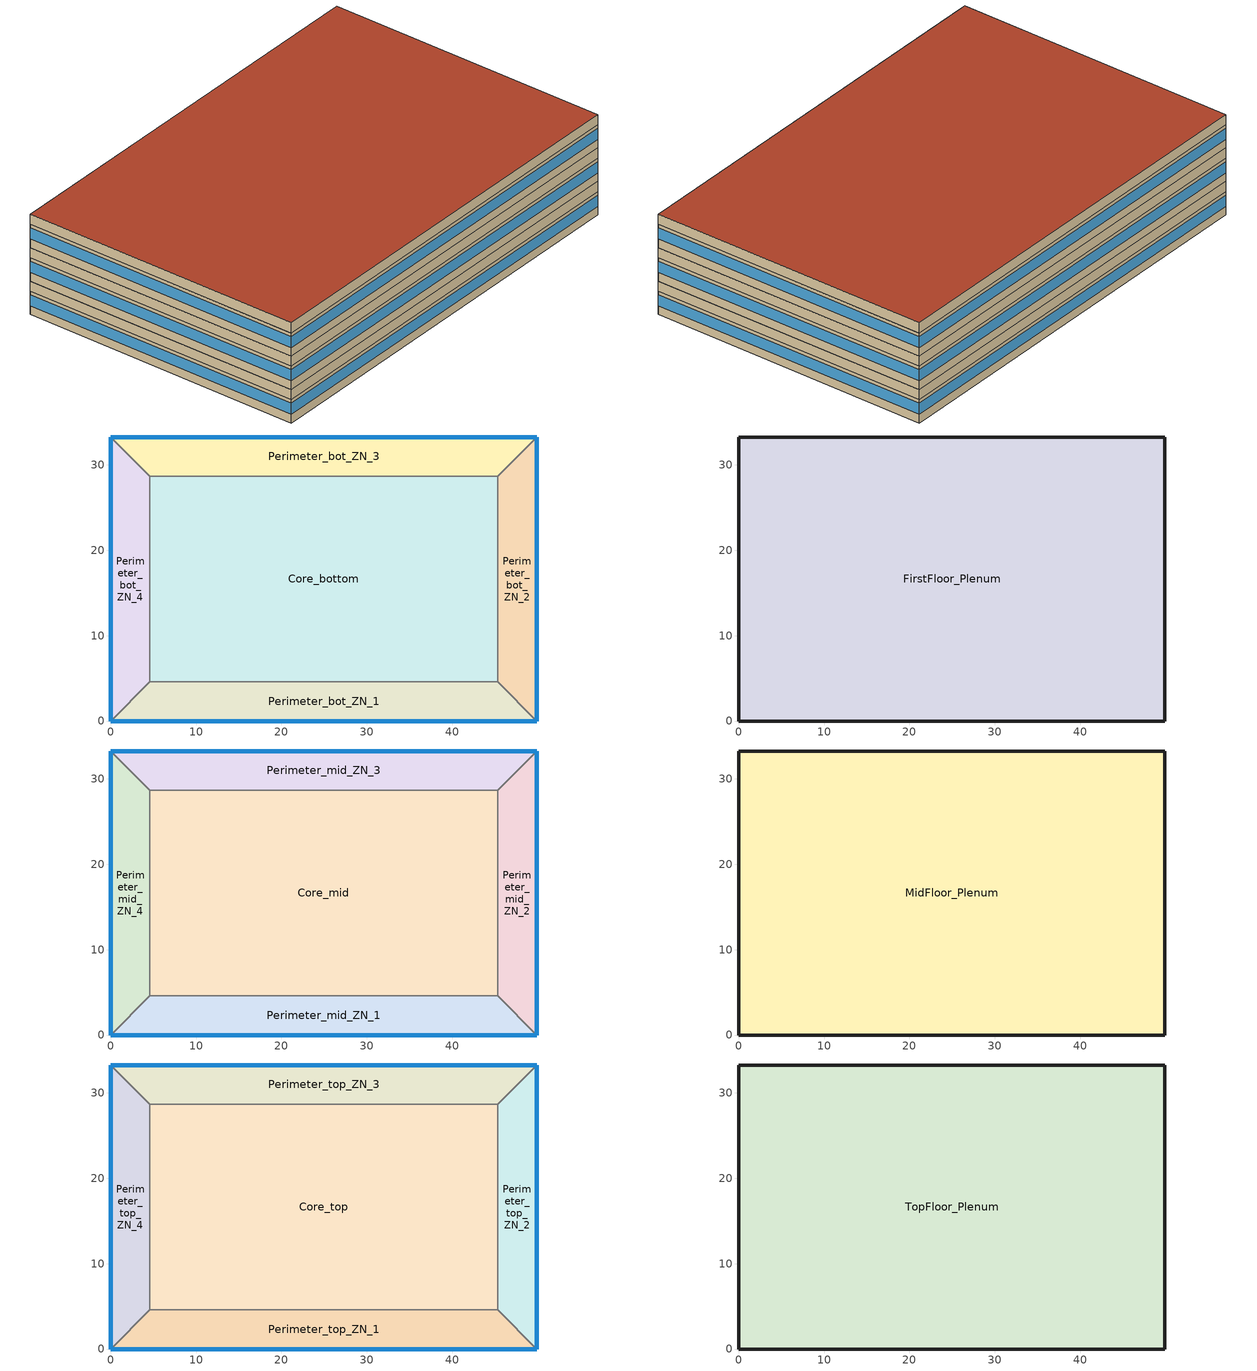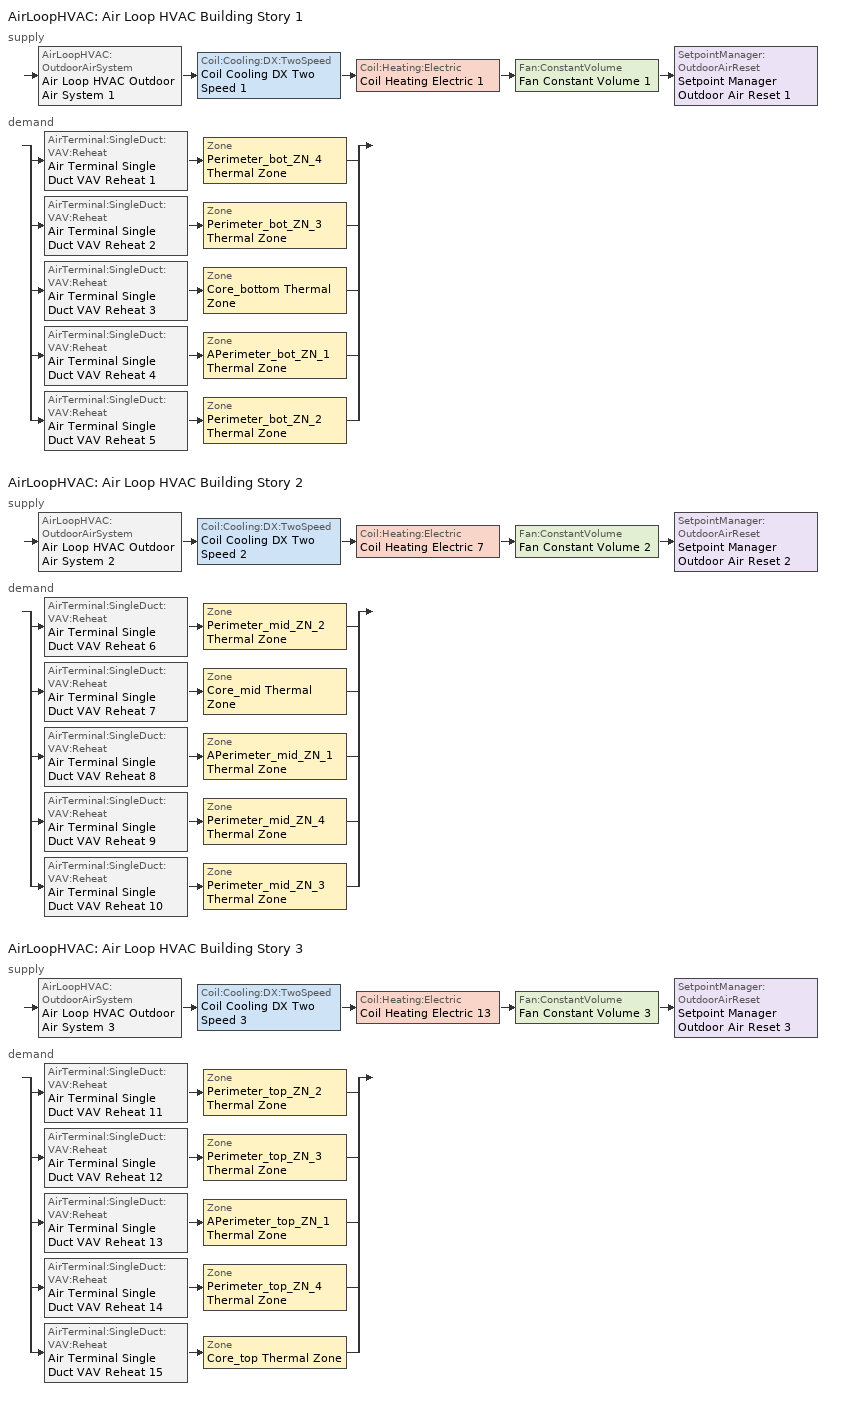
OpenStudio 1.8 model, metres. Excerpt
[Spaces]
Perimeter_bot_ZN_4
 floor ground (ext-slab): 0,33.27 4.57,28.7 4.57,4.57 0,0 z0
 wall outside (Steel Frame Non-res Ext Wall): 0,33.27 0,0 z0:2.74
 wall to Core_bottom (int-walls): 4.57,4.57 4.57,28.7 z0:2.74
 wall to Perimeter_bot_ZN_3 (int-walls): 4.57,28.7 0,33.27 z0:2.74
 wall to Perimeter_bot_ZN_1 (int-walls): 0,0 4.57,4.57 z0:2.74
 window (Window Non-res Fixed): 0,33.27 0,0 z1.02:2.33
Perimeter_bot_ZN_3
 floor ground (ext-slab): 49.91,33.27 45.34,28.7 4.57,28.7 0,33.27 z0
 wall outside (Steel Frame Non-res Ext Wall): 49.91,33.27 0,33.27 z0:2.74
 wall to Perimeter_bot_ZN_2 (int-walls): 45.34,28.7 49.91,33.27 z0:2.74
 wall to Core_bottom (int-walls): 4.57,28.7 45.34,28.7 z0:2.74
 window (Window Non-res Fixed): 49.91,33.27 0,33.27 z1.02:2.33
Core_bottom
 floor ground (ext-slab): 45.34,28.7 45.34,4.57 4.57,4.57 4.57,28.7 z0
 wall to Perimeter_bot_ZN_1 (int-walls): 4.57,4.57 45.34,4.57 z0:2.74
 wall to Perimeter_bot_ZN_2 (int-walls): 45.34,4.57 45.34,28.7 z0:2.74
Perimeter_bot_ZN_1
 floor ground (ext-slab): 45.34,4.57 49.91,0 0,0 4.57,4.57 z0
 wall outside (Steel Frame Non-res Ext Wall): 0,0 49.91,0 z0:2.74
 wall to Perimeter_bot_ZN_2 (int-walls): 49.91,0 45.34,4.57 z0:2.74
 window (Window Non-res Fixed): 0,0 49.91,0 z1.02:2.33
Perimeter_bot_ZN_2
 floor ground (ext-slab): 49.91,33.27 49.91,0 45.34,4.57 45.34,28.7 z0
 wall outside (Steel Frame Non-res Ext Wall): 49.91,0 49.91,33.27 z0:2.74
 window (Window Non-res Fixed): 49.91,0 49.91,33.27 z1.02:2.33
FirstFloor_Plenum
 floor to Perimeter_bot_ZN_3 (DropCeiling): 49.91,33.27 45.34,28.7 4.57,28.7 0,33.27 z2.74
 floor to Perimeter_bot_ZN_4 (DropCeiling): 0,33.27 4.57,28.7 4.57,4.57 0,0 z2.74
 floor to Perimeter_bot_ZN_1 (DropCeiling): 45.34,4.57 49.91,0 0,0 4.57,4.57 z2.74
 floor to Core_bottom (DropCeiling): 45.34,28.7 45.34,4.57 4.57,4.57 4.57,28.7 z2.74
 floor to Perimeter_bot_ZN_2 (DropCeiling): 49.91,33.27 49.91,0 45.34,4.57 45.34,28.7 z2.74
 wall outside (Steel Frame Non-res Ext Wall): 49.91,33.27 0,33.27 0,0 49.91,0 49.91,33.27 z2.74:3.96
Core_mid
 floor to FirstFloor_Plenum (INT-FLOOR-TOPSIDE): 45.34,28.7 45.34,4.57 4.57,4.57 4.57,28.7 z3.96
 wall to Perimeter_mid_ZN_4 (int-walls): 4.57,28.7 4.57,4.57 z3.96:6.71
 wall to Perimeter_mid_ZN_2 (int-walls): 45.34,4.57 45.34,28.7 z3.96:6.71
 wall to Perimeter_mid_ZN_1 (int-walls): 4.57,4.57 45.34,4.57 z3.96:6.71
 wall to Perimeter_mid_ZN_3 (int-walls): 45.34,28.7 4.57,28.7 z3.96:6.71
Perimeter_mid_ZN_4
 floor to FirstFloor_Plenum (INT-FLOOR-TOPSIDE): 0,33.27 4.57,28.7 4.57,4.57 0,0 z3.96
 wall outside (Steel Frame Non-res Ext Wall): 0,33.27 0,0 z3.96:6.71
 wall to Perimeter_mid_ZN_1 (int-walls): 0,0 4.57,4.57 z3.96:6.71
 wall to Perimeter_mid_ZN_3 (int-walls): 4.57,28.7 0,33.27 z3.96:6.71
 window (Window Non-res Fixed): 0,33.27 0,0 z4.98:6.29
Perimeter_mid_ZN_1
 floor to FirstFloor_Plenum (INT-FLOOR-TOPSIDE): 45.34,4.57 49.91,0 0,0 4.57,4.57 z3.96
 wall outside (Steel Frame Non-res Ext Wall): 0,0 49.91,0 z3.96:6.71
 wall to Perimeter_mid_ZN_2 (int-walls): 49.91,0 45.34,4.57 z3.96:6.71
 window (Window Non-res Fixed): 0,0 49.91,0 z4.98:6.29
Perimeter_mid_ZN_2
 floor to FirstFloor_Plenum (INT-FLOOR-TOPSIDE): 49.91,33.27 49.91,0 45.34,4.57 45.34,28.7 z3.96
 wall outside (Steel Frame Non-res Ext Wall): 49.91,0 49.91,33.27 z3.96:6.71
 wall to Perimeter_mid_ZN_3 (int-walls): 49.91,33.27 45.34,28.7 z3.96:6.71
 window (Window Non-res Fixed): 49.91,0 49.91,33.27 z4.98:6.29
Perimeter_mid_ZN_3
 floor to FirstFloor_Plenum (INT-FLOOR-TOPSIDE): 49.91,33.27 45.34,28.7 4.57,28.7 0,33.27 z3.96
 wall outside (Steel Frame Non-res Ext Wall): 49.91,33.27 0,33.27 z3.96:6.71
 window (Window Non-res Fixed): 49.91,33.27 0,33.27 z4.98:6.29
MidFloor_Plenum
 floor to Perimeter_mid_ZN_3 (DropCeiling): 49.91,33.27 45.34,28.7 4.57,28.7 0,33.27 z6.71
 floor to Perimeter_mid_ZN_4 (DropCeiling): 0,33.27 4.57,28.7 4.57,4.57 0,0 z6.71
 floor to Perimeter_mid_ZN_1 (DropCeiling): 45.34,4.57 49.91,0 0,0 4.57,4.57 z6.71
 floor to Perimeter_mid_ZN_2 (DropCeiling): 49.91,33.27 49.91,0 45.34,4.57 45.34,28.7 z6.71
 floor to Core_mid (DropCeiling): 45.34,28.7 45.34,4.57 4.57,4.57 4.57,28.7 z6.71
 wall outside (Steel Frame Non-res Ext Wall): 0,33.27 0,0 49.91,0 49.91,33.27 0,33.27 z6.71:7.92
Perimeter_top_ZN_2
 floor to MidFloor_Plenum (INT-FLOOR-TOPSIDE): 49.91,33.27 49.91,0 45.34,4.57 45.34,28.7 z7.92
 wall outside (Steel Frame Non-res Ext Wall): 49.91,0 49.91,33.27 z7.92:10.67
 wall to Perimeter_top_ZN_1 (int-walls): 45.34,4.57 49.91,0 z7.92:10.67
 wall to Perimeter_top_ZN_3 (int-walls): 49.91,33.27 45.34,28.7 z7.92:10.67
 wall to Core_top (int-walls): 45.34,28.7 45.34,4.57 z7.92:10.67
 window (Window Non-res Fixed): 49.91,0 49.91,33.27 z8.95:10.25
Perimeter_top_ZN_3
 floor to MidFloor_Plenum (INT-FLOOR-TOPSIDE): 49.91,33.27 45.34,28.7 4.57,28.7 0,33.27 z7.92
 wall outside (Steel Frame Non-res Ext Wall): 49.91,33.27 0,33.27 z7.92:10.67
 wall to Perimeter_top_ZN_4 (int-walls): 0,33.27 4.57,28.7 z7.92:10.67
 wall to Core_top (int-walls): 4.57,28.7 45.34,28.7 z7.92:10.67
 window (Window Non-res Fixed): 49.91,33.27 0,33.27 z8.95:10.25
Perimeter_top_ZN_1
 floor to MidFloor_Plenum (INT-FLOOR-TOPSIDE): 45.34,4.57 49.91,0 0,0 4.57,4.57 z7.92
 wall outside (Steel Frame Non-res Ext Wall): 0,0 49.91,0 z7.92:10.67
 wall to Core_top (int-walls): 45.34,4.57 4.57,4.57 z7.92:10.67
 wall to Perimeter_top_ZN_4 (int-walls): 4.57,4.57 0,0 z7.92:10.67
 window (Window Non-res Fixed): 0,0 49.91,0 z8.95:10.25
Perimeter_top_ZN_4
 floor to MidFloor_Plenum (INT-FLOOR-TOPSIDE): 0,33.27 4.57,28.7 4.57,4.57 0,0 z7.92
 wall outside (Steel Frame Non-res Ext Wall): 0,33.27 0,0 z7.92:10.67
 wall to Core_top (int-walls): 4.57,4.57 4.57,28.7 z7.92:10.67
 window (Window Non-res Fixed): 0,33.27 0,0 z8.95:10.25
Core_top
 floor to MidFloor_Plenum (INT-FLOOR-TOPSIDE): 45.34,28.7 45.34,4.57 4.57,4.57 4.57,28.7 z7.92
TopFloor_Plenum
 floor to Core_top (DropCeiling): 45.34,28.7 45.34,4.57 4.57,4.57 4.57,28.7 z10.67
 floor to Perimeter_top_ZN_1 (DropCeiling): 45.34,4.57 49.91,0 0,0 4.57,4.57 z10.67
 floor to Perimeter_top_ZN_3 (DropCeiling): 49.91,33.27 45.34,28.7 4.57,28.7 0,33.27 z10.67
 floor to Perimeter_top_ZN_4 (DropCeiling): 0,33.27 4.57,28.7 4.57,4.57 0,0 z10.67
 floor to Perimeter_top_ZN_2 (DropCeiling): 49.91,33.27 49.91,0 45.34,4.57 45.34,28.7 z10.67
 wall outside (Steel Frame Non-res Ext Wall): 0,0 49.91,0 49.91,33.27 0,33.27 0,0 z10.67:11.89
 roof outside (IEAD Non-res Roof): 49.91,0 49.91,33.27 0,33.27 0,0 z11.89
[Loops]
AirLoopHVAC 'Air Loop HVAC Building Story 1'
 supply: AirLoopHVAC:OutdoorAirSystem 'Air Loop HVAC Outdoor Air System 1' > Coil:Cooling:DX:TwoSpeed 'Coil Cooling DX Two Speed 1' > Coil:Heating:Electric 'Coil Heating Electric 1' > Fan:ConstantVolume 'Fan Constant Volume 1' > SetpointManager:OutdoorAirReset 'Setpoint Manager Outdoor Air Reset 1'
 demand: split
  | AirTerminal:SingleDuct:VAV:Reheat 'Air Terminal Single Duct VAV Reheat 1' > Zone 'Perimeter_bot_ZN_4 Thermal Zone'
  | AirTerminal:SingleDuct:VAV:Reheat 'Air Terminal Single Duct VAV Reheat 2' > Zone 'Perimeter_bot_ZN_3 Thermal Zone'
  | AirTerminal:SingleDuct:VAV:Reheat 'Air Terminal Single Duct VAV Reheat 3' > Zone 'Core_bottom Thermal Zone'
  | AirTerminal:SingleDuct:VAV:Reheat 'Air Terminal Single Duct VAV Reheat 4' > Zone 'APerimeter_bot_ZN_1 Thermal Zone'
  | AirTerminal:SingleDuct:VAV:Reheat 'Air Terminal Single Duct VAV Reheat 5' > Zone 'Perimeter_bot_ZN_2 Thermal Zone'
AirLoopHVAC 'Air Loop HVAC Building Story 2'
 supply: AirLoopHVAC:OutdoorAirSystem 'Air Loop HVAC Outdoor Air System 2' > Coil:Cooling:DX:TwoSpeed 'Coil Cooling DX Two Speed 2' > Coil:Heating:Electric 'Coil Heating Electric 7' > Fan:ConstantVolume 'Fan Constant Volume 2' > SetpointManager:OutdoorAirReset 'Setpoint Manager Outdoor Air Reset 2'
 demand: split
  | AirTerminal:SingleDuct:VAV:Reheat 'Air Terminal Single Duct VAV Reheat 6' > Zone 'Perimeter_mid_ZN_2 Thermal Zone'
  | AirTerminal:SingleDuct:VAV:Reheat 'Air Terminal Single Duct VAV Reheat 7' > Zone 'Core_mid Thermal Zone'
  | AirTerminal:SingleDuct:VAV:Reheat 'Air Terminal Single Duct VAV Reheat 8' > Zone 'APerimeter_mid_ZN_1 Thermal Zone'
  | AirTerminal:SingleDuct:VAV:Reheat 'Air Terminal Single Duct VAV Reheat 9' > Zone 'Perimeter_mid_ZN_4 Thermal Zone'
  | AirTerminal:SingleDuct:VAV:Reheat 'Air Terminal Single Duct VAV Reheat 10' > Zone 'Perimeter_mid_ZN_3 Thermal Zone'
AirLoopHVAC 'Air Loop HVAC Building Story 3'
 supply: AirLoopHVAC:OutdoorAirSystem 'Air Loop HVAC Outdoor Air System 3' > Coil:Cooling:DX:TwoSpeed 'Coil Cooling DX Two Speed 3' > Coil:Heating:Electric 'Coil Heating Electric 13' > Fan:ConstantVolume 'Fan Constant Volume 3' > SetpointManager:OutdoorAirReset 'Setpoint Manager Outdoor Air Reset 3'
 demand: split
  | AirTerminal:SingleDuct:VAV:Reheat 'Air Terminal Single Duct VAV Reheat 11' > Zone 'Perimeter_top_ZN_2 Thermal Zone'
  | AirTerminal:SingleDuct:VAV:Reheat 'Air Terminal Single Duct VAV Reheat 12' > Zone 'Perimeter_top_ZN_3 Thermal Zone'
  | AirTerminal:SingleDuct:VAV:Reheat 'Air Terminal Single Duct VAV Reheat 13' > Zone 'APerimeter_top_ZN_1 Thermal Zone'
  | AirTerminal:SingleDuct:VAV:Reheat 'Air Terminal Single Duct VAV Reheat 14' > Zone 'Perimeter_top_ZN_4 Thermal Zone'
  | AirTerminal:SingleDuct:VAV:Reheat 'Air Terminal Single Duct VAV Reheat 15' > Zone 'Core_top Thermal Zone'
[Site]
Houston Bush Intercontinental_TX_USA Design_Conditions: Latitude {deg}=30; Longitude {deg}=-95.37; Time Zone {hr}=-6; Elevation {m}=29; Terrain=City
[Building]
Medium Office: North Axis {deg}=0
[ClimateZones]
Climate Zone Institution Name 1=ASHRAE; Climate Zone Document Name 1=ANSI/ASHRAE Standard 169; Climate Zone Document Year 1=2006; Climate Zone Value 1=2A; Climate Zone Institution Name 2=CEC; Climate Zone Document Name 2=California Climate Zone Descriptions; Climate Zone Document Year 2=1995
[SizingPeriod:DesignDay] Barometric Pressure {Pa}=100977; Sky Clearness=0; Rain Indicator=0; Snow Indicator=0; Day of Month=21; Daylight Saving Time Indicator=0; Dry-Bulb Temperature Range Modifier Type=DefaultMultipliers
Name | Maximum Dry-Bulb Temperature {C} | Daily Dry-Bulb Temperature Range {deltaC} | Humidity Indicating Conditions at Maximum Dry-Bulb {BasedOnField A3} | Wind Speed {m/s} | Wind Direction {deg} | Month | Day Type | Humidity Indicating Type | Solar Model Indicator | ASHRAE Taub | ASHRAE Taud
Houston Bush Intercontinental Ann Clg .4% Condns WB=>MDB | 31.7 | 10.1 | 26.7 | 3.5 | 170 | 7 | SummerDesignDay | Wetbulb | ASHRAETau | 0.499 | 1.97
Houston Bush Intercontinental Ann Clg .4% Condns DB=>MWB | 36 | 10.1 | 24.8 | 3.5 | 170 | 7 | SummerDesignDay | Wetbulb | ASHRAETau | 0.499 | 1.97
Houston Bush Intercontinental Ann Hum_n 99.6% Condns DP=>MCDB | 3.3 | 0 | -9.5 | 2.8 | 0 | 1 | WinterDesignDay | Dewpoint | ASHRAEClearSky
Houston Bush Intercontinental Ann Htg Wind 99.6% Condns WS=>MCDB | 13.9 | 0 | 13.9 | 9.9 | 0 | 1 | WinterDesignDay | Wetbulb | ASHRAEClearSky
Houston Bush Intercontinental Ann Clg .4% Condns DP=>MDB | 28.3 | 10.1 | 25.5 | 3.5 | 170 | 7 | SummerDesignDay | Dewpoint | ASHRAETau | 0.499 | 1.97
Houston Bush Intercontinental Ann Clg .4% Condns Enth=>MDB | 31.4 | 10.1 | 83200 | 3.5 | 170 | 7 | SummerDesignDay | Enthalpy | ASHRAETau | 0.499 | 1.97
Houston Bush Intercontinental Ann Htg 99.6% Condns DB | -1.6 | 0 | -1.6 | 2.8 | 0 | 1 | WinterDesignDay | Wetbulb | ASHRAEClearSky
[Construction]
ext-slab: HW CONCRETE, CP02 CARPET PAD
DropCeiling: Std AC02
Steel Frame Non-res Ext Wall: Wood Siding, Steel Frame NonRes Wall Insulation, 1/2IN Gypsum
INT-FLOOR-TOPSIDE: MAT-CC05 4 HW CONCRETE, CP02 CARPET PAD
InteriorFurnishings: Std Wood 6inch
int-walls: 1/2IN Gypsum, 1/2IN Gypsum
Window Non-res Fixed: NonRes Fixed Assembly Window
IEAD Non-res Roof: Roof Membrane, IEAD NonRes Roof Insulation, Metal Decking
[Material] Thermal Absorptance=0.9
Name | Roughness | Thickness {m} | Conductivity {W/m-K} | Density {kg/m3} | Specific Heat {J/kg-K} | Solar Absorptance | Visible Absorptance
HW CONCRETE; MAT-CC05 4 HW CONCRETE | Rough | 0.1016 | 1.311 | 2240 | 836.8 | 0.7 | 0.7
Std AC02 | MediumSmooth | 0.0127 | 0.057 | 288 | 1339 | 0.7 | 0.2
Wood Siding | MediumSmooth | 0.01 | 0.11 | 544.62 | 1210 | 0.78 | 0.78
Steel Frame NonRes Wall Insulation | MediumRough | 0.0418527 | 0.049 | 265 | 836.8 | 0.7 | 0.7
1/2IN Gypsum | Smooth | 0.0127 | 0.16 | 784.9 | 830 | 0.92 | 0.92
Std Wood 6inch | MediumSmooth | 0.15 | 0.12 | 540 | 1210 | 0.7 | 0.7
Roof Membrane | VeryRough | 0.0095 | 0.16 | 1121.29 | 1460 | 0.7 | 0.7
IEAD NonRes Roof Insulation | MediumRough | 0.118437 | 0.049 | 265 | 836.8 | 0.7 | 0.7
Metal Decking | MediumSmooth | 0.0015 | 45.006 | 7680 | 418.4 | 0.7 | 0.3
[Material:NoMass]
CP02 CARPET PAD: Roughness=VeryRough; Thermal Resistance {m2-K/W}=0.2165; Thermal Absorptance=0.9; Solar Absorptance=0.7; Visible Absorptance=0.8
[WindowMaterial:SimpleGlazingSystem]
NonRes Fixed Assembly Window: U-Factor {W/m2-K}=6.92716; Solar Heat Gain Coefficient=0.25
[ThermalZone] Multiplier=1; Use Ideal Air Loads=No
Name | Thermostat
FirstFloor_Plenum Thermal Zone; MidFloor_Plenum Thermal Zone; TopFloor_Plenum Thermal Zone
Perimeter_bot_ZN_4 Thermal Zone | ThermostatSetpoint:DualSetpoint #1
Perimeter_mid_ZN_2 Thermal Zone | ThermostatSetpoint:DualSetpoint #2
Core_mid Thermal Zone | ThermostatSetpoint:DualSetpoint #3
APerimeter_mid_ZN_1 Thermal Zone | ThermostatSetpoint:DualSetpoint #4
Perimeter_mid_ZN_4 Thermal Zone | ThermostatSetpoint:DualSetpoint #5
Perimeter_bot_ZN_3 Thermal Zone | ThermostatSetpoint:DualSetpoint #6
Perimeter_top_ZN_2 Thermal Zone | ThermostatSetpoint:DualSetpoint #7
Perimeter_top_ZN_3 Thermal Zone | ThermostatSetpoint:DualSetpoint #8
Core_bottom Thermal Zone | ThermostatSetpoint:DualSetpoint #9
APerimeter_top_ZN_1 Thermal Zone | ThermostatSetpoint:DualSetpoint #10
APerimeter_bot_ZN_1 Thermal Zone | ThermostatSetpoint:DualSetpoint #11
Perimeter_top_ZN_4 Thermal Zone | ThermostatSetpoint:DualSetpoint #12
Perimeter_mid_ZN_3 Thermal Zone | ThermostatSetpoint:DualSetpoint #13
Perimeter_bot_ZN_2 Thermal Zone | ThermostatSetpoint:DualSetpoint #14
Core_top Thermal Zone | ThermostatSetpoint:DualSetpoint #15
[Sizing:Zone] Zone Cooling Design Supply Air Temperature {C}=12.8; Zone Heating Design Supply Air Temperature {C}=50; Zone Cooling Design Supply Air Humidity Ratio {kg-H2O/kg-air}=0.0085; Zone Heating Design Supply Air Humidity Ratio {kg-H2O/kg-air}=0.008; Cooling Minimum Air Flow Fraction=0; Heating Maximum Air Flow Fraction=0; Design Zone Air Distribution Effectiveness in Cooling Mode=1; Design Zone Air Distribution Effectiveness in Heating Mode=1
Name | Cooling Design Air Flow Method | Cooling Design Air Flow Rate {m3/s} | Heating Design Air Flow Method | Heating Design Air Flow Rate {m3/s}
FirstFloor_Plenum Thermal Zone | Flow/Zone | 1.04 | Flow/Zone | 1.04
Perimeter_bot_ZN_4 Thermal Zone; Perimeter_mid_ZN_2 Thermal Zone; Core_mid Thermal Zone; APerimeter_mid_ZN_1 Thermal Zone; Perimeter_mid_ZN_4 Thermal Zone; Perimeter_bot_ZN_3 Thermal Zone; Perimeter_top_ZN_2 Thermal Zone; Perimeter_top_ZN_3 Thermal Zone; Core_bottom Thermal Zone; APerimeter_top_ZN_1 Thermal Zone; APerimeter_bot_ZN_1 Thermal Zone; Perimeter_top_ZN_4 Thermal Zone; Perimeter_mid_ZN_3 Thermal Zone; Perimeter_bot_ZN_2 Thermal Zone; Core_top Thermal Zone | DesignDay | 0 | DesignDay | 0
MidFloor_Plenum Thermal Zone | Flow/Zone | 1.14 | Flow/Zone | 1.14
TopFloor_Plenum Thermal Zone | Flow/Zone | 1.7 | Flow/Zone | 1.7
[Zone equipment]
Perimeter_bot_ZN_4 Thermal Zone: Air Terminal Single Duct VAV Reheat 1
Perimeter_mid_ZN_2 Thermal Zone: Air Terminal Single Duct VAV Reheat 6
Core_mid Thermal Zone: Air Terminal Single Duct VAV Reheat 7
APerimeter_mid_ZN_1 Thermal Zone: Air Terminal Single Duct VAV Reheat 8
Perimeter_mid_ZN_4 Thermal Zone: Air Terminal Single Duct VAV Reheat 9
Perimeter_bot_ZN_3 Thermal Zone: Air Terminal Single Duct VAV Reheat 2
Perimeter_top_ZN_2 Thermal Zone: Air Terminal Single Duct VAV Reheat 11
Perimeter_top_ZN_3 Thermal Zone: Air Terminal Single Duct VAV Reheat 12
Core_bottom Thermal Zone: Air Terminal Single Duct VAV Reheat 3
APerimeter_top_ZN_1 Thermal Zone: Air Terminal Single Duct VAV Reheat 13
APerimeter_bot_ZN_1 Thermal Zone: Air Terminal Single Duct VAV Reheat 4
Perimeter_top_ZN_4 Thermal Zone: Air Terminal Single Duct VAV Reheat 14
Perimeter_mid_ZN_3 Thermal Zone: Air Terminal Single Duct VAV Reheat 10
Perimeter_bot_ZN_2 Thermal Zone: Air Terminal Single Duct VAV Reheat 5
Core_top Thermal Zone: Air Terminal Single Duct VAV Reheat 15
[Space]
Name | Space Type | Thermal Zone | Part of Total Floor Area | Design Specification Outdoor Air Object | Building Story
FirstFloor_Plenum | Space Type 2 | FirstFloor_Plenum Thermal Zone | No | SZ DSOA FirstFloor_Plenum
Perimeter_bot_ZN_4 | Space Type 1 | Perimeter_bot_ZN_4 Thermal Zone | Yes | SZ DSOA Perimeter_bot_ZN_4 | Building Story 1
Perimeter_mid_ZN_2 | Space Type 1 | Perimeter_mid_ZN_2 Thermal Zone | Yes | SZ DSOA Perimeter_mid_ZN_2 | Building Story 2
Core_mid | Space Type 1 | Core_mid Thermal Zone | Yes | SZ DSOA Core_mid | Building Story 2
Perimeter_mid_ZN_1 | Space Type 1 | APerimeter_mid_ZN_1 Thermal Zone | Yes | SZ DSOA Perimeter_mid_ZN_1 | Building Story 2
Perimeter_mid_ZN_4 | Space Type 1 | Perimeter_mid_ZN_4 Thermal Zone | Yes | SZ DSOA Perimeter_mid_ZN_4 | Building Story 2
Perimeter_bot_ZN_3 | Space Type 1 | Perimeter_bot_ZN_3 Thermal Zone | Yes | SZ DSOA Perimeter_bot_ZN_3 | Building Story 1
Perimeter_top_ZN_2 | Space Type 1 | Perimeter_top_ZN_2 Thermal Zone | Yes | SZ DSOA Perimeter_top_ZN_2 | Building Story 3
Perimeter_top_ZN_3 | Space Type 1 | Perimeter_top_ZN_3 Thermal Zone | Yes | SZ DSOA Perimeter_top_ZN_3 | Building Story 3
Core_bottom | Space Type 1 | Core_bottom Thermal Zone | Yes | SZ DSOA Core_bottom | Building Story 1
MidFloor_Plenum | Space Type 2 | MidFloor_Plenum Thermal Zone | No | SZ DSOA MidFloor_Plenum
Perimeter_top_ZN_1 | Space Type 1 | APerimeter_top_ZN_1 Thermal Zone | Yes | SZ DSOA Perimeter_top_ZN_1 | Building Story 3
Perimeter_bot_ZN_1 | Space Type 1 | APerimeter_bot_ZN_1 Thermal Zone | Yes | SZ DSOA Perimeter_bot_ZN_1 | Building Story 1
TopFloor_Plenum | Space Type 2 | TopFloor_Plenum Thermal Zone | No | SZ DSOA TopFloor_Plenum
Perimeter_top_ZN_4 | Space Type 1 | Perimeter_top_ZN_4 Thermal Zone | Yes | SZ DSOA Perimeter_top_ZN_4 | Building Story 3
Perimeter_mid_ZN_3 | Space Type 1 | Perimeter_mid_ZN_3 Thermal Zone | Yes | SZ DSOA Perimeter_mid_ZN_3 | Building Story 2
Perimeter_bot_ZN_2 | Space Type 1 | Perimeter_bot_ZN_2 Thermal Zone | Yes | SZ DSOA Perimeter_bot_ZN_2 | Building Story 1
Core_top | Space Type 1 | Core_top Thermal Zone | Yes | SZ DSOA Core_top | Building Story 3
[ThermostatSetpoint:DualSetpoint] Heating Setpoint Temperature Schedule=HTGSETP_SCH; Cooling Setpoint Temperature Schedule=CLGSETP_SCH
ThermostatSetpoint:DualSetpoint #1; ThermostatSetpoint:DualSetpoint #2; ThermostatSetpoint:DualSetpoint #3; ThermostatSetpoint:DualSetpoint #4; ThermostatSetpoint:DualSetpoint #5; ThermostatSetpoint:DualSetpoint #6; ThermostatSetpoint:DualSetpoint #7; ThermostatSetpoint:DualSetpoint #8; ThermostatSetpoint:DualSetpoint #9; ThermostatSetpoint:DualSetpoint #10; ThermostatSetpoint:DualSetpoint #11; ThermostatSetpoint:DualSetpoint #12; ThermostatSetpoint:DualSetpoint #13; ThermostatSetpoint:DualSetpoint #14; ThermostatSetpoint:DualSetpoint #15
[Lights:Definition] Design Level Calculation Method=Watts/Area; Watts per Space Floor Area {W/m2}=13.9931; Fraction Radiant=0.7; Fraction Visible=0.2; Return Air Fraction=0; Return Air Fraction Calculated from Plenum Temperature=No
Perimeter_mid_ZN_2_Lights Definition; Perimeter_top_ZN_2_Lights Definition; Core_mid_Lights Definition; Core_bottom_Lights Definition; Perimeter_bot_ZN_1_Lights Definition; Perimeter_top_ZN_4_Lights Definition; Perimeter_top_ZN_3_Lights Definition; Perimeter_bot_ZN_2_Lights Definition; Perimeter_mid_ZN_1_Lights Definition; Perimeter_mid_ZN_3_Lights Definition; Perimeter_bot_ZN_4_Lights Definition; Core_top_Lights Definition; Perimeter_bot_ZN_3_Lights Definition; Perimeter_top_ZN_1_Lights Definition; Perimeter_mid_ZN_4_Lights Definition
[Lights] Schedule=BLDG_LIGHT_SCH; Fraction Replaceable=1
Name | Lights Definition | Space or SpaceType
Perimeter_mid_ZN_2_Lights | Perimeter_mid_ZN_2_Lights Definition | Perimeter_mid_ZN_2
Perimeter_top_ZN_2_Lights | Perimeter_top_ZN_2_Lights Definition | Perimeter_top_ZN_2
Core_mid_Lights | Core_mid_Lights Definition | Core_mid
Core_bottom_Lights | Core_bottom_Lights Definition | Core_bottom
Perimeter_bot_ZN_1_Lights | Perimeter_bot_ZN_1_Lights Definition | Perimeter_bot_ZN_1
Perimeter_top_ZN_4_Lights | Perimeter_top_ZN_4_Lights Definition | Perimeter_top_ZN_4
Perimeter_top_ZN_3_Lights | Perimeter_top_ZN_3_Lights Definition | Perimeter_top_ZN_3
Perimeter_bot_ZN_2_Lights | Perimeter_bot_ZN_2_Lights Definition | Perimeter_bot_ZN_2
Perimeter_mid_ZN_1_Lights | Perimeter_mid_ZN_1_Lights Definition | Perimeter_mid_ZN_1
Perimeter_mid_ZN_3_Lights | Perimeter_mid_ZN_3_Lights Definition | Perimeter_mid_ZN_3
Perimeter_bot_ZN_4_Lights | Perimeter_bot_ZN_4_Lights Definition | Perimeter_bot_ZN_4
Core_top_Lights | Core_top_Lights Definition | Core_top
Perimeter_bot_ZN_3_Lights | Perimeter_bot_ZN_3_Lights Definition | Perimeter_bot_ZN_3
Perimeter_top_ZN_1_Lights | Perimeter_top_ZN_1_Lights Definition | Perimeter_top_ZN_1
Perimeter_mid_ZN_4_Lights | Perimeter_mid_ZN_4_Lights Definition | Perimeter_mid_ZN_4
[People:Definition] Number of People Calculation Method=Area/Person; Space Floor Area per Person {m2/person}=18.5788; Fraction Radiant=0.3; Enable ASHRAE 55 Comfort Warnings=No; Mean Radiant Temperature Calculation Type=ZoneAveraged; Thermal Comfort Model Type 1=FANGER
Perimeter_mid_ZN_1 People Definition; Perimeter_top_ZN_3 People Definition; Perimeter_top_ZN_4 People Definition; Perimeter_mid_ZN_4 People Definition; Core_bottom People Definition; Perimeter_top_ZN_2 People Definition; Perimeter_bot_ZN_2 People Definition; Perimeter_mid_ZN_2 People Definition; Perimeter_bot_ZN_3 People Definition; Perimeter_mid_ZN_3 People Definition; Perimeter_bot_ZN_1 People Definition; Perimeter_top_ZN_1 People Definition; Perimeter_bot_ZN_4 People Definition; Core_top People Definition; Core_mid People Definition
[People] Number of People Schedule=BLDG_OCC_SCH; Activity Level Schedule=ACTIVITY_SCH; Work Efficiency Schedule=WORK_EFF_SCH; Clothing Insulation Schedule=CLOTHING_SCH; Air Velocity Schedule=AIR_VELO_SCH
Name | People Definition | Space or SpaceType
Perimeter_mid_ZN_1 People | Perimeter_mid_ZN_1 People Definition | Perimeter_mid_ZN_1
Perimeter_top_ZN_3 People | Perimeter_top_ZN_3 People Definition | Perimeter_top_ZN_3
Perimeter_top_ZN_4 People | Perimeter_top_ZN_4 People Definition | Perimeter_top_ZN_4
Perimeter_mid_ZN_4 People | Perimeter_mid_ZN_4 People Definition | Perimeter_mid_ZN_4
Core_bottom People | Core_bottom People Definition | Core_bottom
Perimeter_top_ZN_2 People | Perimeter_top_ZN_2 People Definition | Perimeter_top_ZN_2
Perimeter_bot_ZN_2 People | Perimeter_bot_ZN_2 People Definition | Perimeter_bot_ZN_2
Perimeter_mid_ZN_2 People | Perimeter_mid_ZN_2 People Definition | Perimeter_mid_ZN_2
Perimeter_bot_ZN_3 People | Perimeter_bot_ZN_3 People Definition | Perimeter_bot_ZN_3
Perimeter_mid_ZN_3 People | Perimeter_mid_ZN_3 People Definition | Perimeter_mid_ZN_3
Perimeter_bot_ZN_1 People | Perimeter_bot_ZN_1 People Definition | Perimeter_bot_ZN_1
Perimeter_top_ZN_1 People | Perimeter_top_ZN_1 People Definition | Perimeter_top_ZN_1
Perimeter_bot_ZN_4 People | Perimeter_bot_ZN_4 People Definition | Perimeter_bot_ZN_4
Core_top People | Core_top People Definition | Core_top
Core_mid People | Core_mid People Definition | Core_mid
[InternalMass:Definition] Construction=InteriorFurnishings; Design Level Calculation Method=SurfaceArea
Name | Surface Area {m2}
Perimeter_mid_ZN_4 Internal Mass Definition; Perimeter_top_ZN_4 Internal Mass Definition; Perimeter_bot_ZN_4 Internal Mass Definition | 262.5072
Perimeter_mid_ZN_1 Internal Mass Definition; Perimeter_top_ZN_3 Internal Mass Definition; Perimeter_top_ZN_1 Internal Mass Definition; Perimeter_bot_ZN_3 Internal Mass Definition; Perimeter_bot_ZN_1 Internal Mass Definition; Perimeter_mid_ZN_3 Internal Mass Definition | 414.6763
Perimeter_top_ZN_2 Internal Mass Definition; Perimeter_mid_ZN_2 Internal Mass Definition; Perimeter_bot_ZN_2 Internal Mass Definition | 262.5244
Core_mid Internal Mass Definition; Core_bottom Internal Mass Definition; Core_top Internal Mass Definition | 1967.07
[InternalMass]
Name | Internal Mass Definition | Space or SpaceType
Perimeter_mid_ZN_4 Internal Mass | Perimeter_mid_ZN_4 Internal Mass Definition | Perimeter_mid_ZN_4
Perimeter_mid_ZN_1 Internal Mass | Perimeter_mid_ZN_1 Internal Mass Definition | Perimeter_mid_ZN_1
Perimeter_top_ZN_2 Internal Mass | Perimeter_top_ZN_2 Internal Mass Definition | Perimeter_top_ZN_2
Perimeter_top_ZN_3 Internal Mass | Perimeter_top_ZN_3 Internal Mass Definition | Perimeter_top_ZN_3
Perimeter_top_ZN_1 Internal Mass | Perimeter_top_ZN_1 Internal Mass Definition | Perimeter_top_ZN_1
Core_mid Internal Mass | Core_mid Internal Mass Definition | Core_mid
Perimeter_top_ZN_4 Internal Mass | Perimeter_top_ZN_4 Internal Mass Definition | Perimeter_top_ZN_4
Perimeter_bot_ZN_3 Internal Mass | Perimeter_bot_ZN_3 Internal Mass Definition | Perimeter_bot_ZN_3
Core_bottom Internal Mass | Core_bottom Internal Mass Definition | Core_bottom
Perimeter_bot_ZN_1 Internal Mass | Perimeter_bot_ZN_1 Internal Mass Definition | Perimeter_bot_ZN_1
Perimeter_bot_ZN_4 Internal Mass | Perimeter_bot_ZN_4 Internal Mass Definition | Perimeter_bot_ZN_4
Perimeter_mid_ZN_2 Internal Mass | Perimeter_mid_ZN_2 Internal Mass Definition | Perimeter_mid_ZN_2
Core_top Internal Mass | Core_top Internal Mass Definition | Core_top
Perimeter_mid_ZN_3 Internal Mass | Perimeter_mid_ZN_3 Internal Mass Definition | Perimeter_mid_ZN_3
Perimeter_bot_ZN_2 Internal Mass | Perimeter_bot_ZN_2 Internal Mass Definition | Perimeter_bot_ZN_2
[ElectricEquipment:Definition] Fraction Latent=0; Fraction Radiant=0.5; Fraction Lost=0
Name | Design Level Calculation Method | Watts per Space Floor Area {W/m2} | Design Level {W}
Perimeter_bot_ZN_3_PlugMisc_Equip Definition; Perimeter_bot_ZN_4_PlugMisc_Equip Definition; Perimeter_top_ZN_1_PlugMisc_Equip Definition; Core_mid_PlugMisc_Equip Definition; Perimeter_bot_ZN_1_PlugMisc_Equip Definition; Perimeter_mid_ZN_4_PlugMisc_Equip Definition; Perimeter_mid_ZN_3_PlugMisc_Equip Definition; Perimeter_top_ZN_4_PlugMisc_Equip Definition; Core_top_PlugMisc_Equip Definition; Perimeter_mid_ZN_1_PlugMisc_Equip Definition; Perimeter_top_ZN_2_PlugMisc_Equip Definition; Perimeter_mid_ZN_2_PlugMisc_Equip Definition; Perimeter_top_ZN_3_PlugMisc_Equip Definition; Perimeter_bot_ZN_2_PlugMisc_Equip Definition; Core_bottom_PlugMisc_Equip Definition | Watts/Area | 12.7014
Core_bottom_Elevators_Equip Definition | EquipmentLevel |  | 32109.9
Elevators_Lights_Fan Definition | EquipmentLevel |  | 125
[ElectricEquipment]
Name | Electric Equipment Definition | Space or SpaceType | Schedule
Perimeter_bot_ZN_3_PlugMisc_Equip | Perimeter_bot_ZN_3_PlugMisc_Equip Definition | Perimeter_bot_ZN_3 | BLDG_EQUIP_SCH
Perimeter_bot_ZN_4_PlugMisc_Equip | Perimeter_bot_ZN_4_PlugMisc_Equip Definition | Perimeter_bot_ZN_4 | BLDG_EQUIP_SCH
Perimeter_top_ZN_1_PlugMisc_Equip | Perimeter_top_ZN_1_PlugMisc_Equip Definition | Perimeter_top_ZN_1 | BLDG_EQUIP_SCH
Core_mid_PlugMisc_Equip | Core_mid_PlugMisc_Equip Definition | Core_mid | BLDG_EQUIP_SCH
Perimeter_bot_ZN_1_PlugMisc_Equip | Perimeter_bot_ZN_1_PlugMisc_Equip Definition | Perimeter_bot_ZN_1 | BLDG_EQUIP_SCH
Perimeter_mid_ZN_4_PlugMisc_Equip | Perimeter_mid_ZN_4_PlugMisc_Equip Definition | Perimeter_mid_ZN_4 | BLDG_EQUIP_SCH
Core_bottom_Elevators_Equip | Core_bottom_Elevators_Equip Definition | Core_bottom | BLDG_ELEVATORS
Perimeter_mid_ZN_3_PlugMisc_Equip | Perimeter_mid_ZN_3_PlugMisc_Equip Definition | Perimeter_mid_ZN_3 | BLDG_EQUIP_SCH
Perimeter_top_ZN_4_PlugMisc_Equip | Perimeter_top_ZN_4_PlugMisc_Equip Definition | Perimeter_top_ZN_4 | BLDG_EQUIP_SCH
Core_top_PlugMisc_Equip | Core_top_PlugMisc_Equip Definition | Core_top | BLDG_EQUIP_SCH
Perimeter_mid_ZN_1_PlugMisc_Equip | Perimeter_mid_ZN_1_PlugMisc_Equip Definition | Perimeter_mid_ZN_1 | BLDG_EQUIP_SCH
Elevators_Lights_Fan | Elevators_Lights_Fan Definition | Core_bottom | ELEV_LIGHT_FAN_SCH_ADD_DF
Perimeter_top_ZN_2_PlugMisc_Equip | Perimeter_top_ZN_2_PlugMisc_Equip Definition | Perimeter_top_ZN_2 | BLDG_EQUIP_SCH
Perimeter_mid_ZN_2_PlugMisc_Equip | Perimeter_mid_ZN_2_PlugMisc_Equip Definition | Perimeter_mid_ZN_2 | BLDG_EQUIP_SCH
Perimeter_top_ZN_3_PlugMisc_Equip | Perimeter_top_ZN_3_PlugMisc_Equip Definition | Perimeter_top_ZN_3 | BLDG_EQUIP_SCH
Perimeter_bot_ZN_2_PlugMisc_Equip | Perimeter_bot_ZN_2_PlugMisc_Equip Definition | Perimeter_bot_ZN_2 | BLDG_EQUIP_SCH
Core_bottom_PlugMisc_Equip | Core_bottom_PlugMisc_Equip Definition | Core_bottom | BLDG_EQUIP_SCH
[DesignSpecification:OutdoorAir] Outdoor Air Flow per Person {m3/s-person}=0.00944
SZ DSOA Perimeter_mid_ZN_1; SZ DSOA Core_mid; SZ DSOA Perimeter_bot_ZN_2; SZ DSOA Perimeter_bot_ZN_1; SZ DSOA Perimeter_mid_ZN_2; SZ DSOA Perimeter_top_ZN_4; SZ DSOA Perimeter_mid_ZN_3; SZ DSOA FirstFloor_Plenum; SZ DSOA Perimeter_top_ZN_2; SZ DSOA Perimeter_bot_ZN_4; SZ DSOA Perimeter_mid_ZN_4; SZ DSOA Perimeter_bot_ZN_3; SZ DSOA Perimeter_top_ZN_1; SZ DSOA Core_top; SZ DSOA TopFloor_Plenum; SZ DSOA Core_bottom; SZ DSOA Perimeter_top_ZN_3; SZ DSOA MidFloor_Plenum
[SpaceInfiltration:DesignFlowRate] Schedule=INFIL_QUARTER_ON_SCH; Design Flow Rate Calculation Method=Flow/ExteriorArea; Flow per Exterior Surface Area {m3/s-m2}=0.001133; Constant Term Coefficient=1; Temperature Term Coefficient=0; Velocity Term Coefficient=0; Velocity Squared Term Coefficient=0
Name | Space or SpaceType
TopFloor_Plenum_Infiltration | TopFloor_Plenum
Perimeter_top_ZN_4_Infiltration | Perimeter_top_ZN_4
MidFloor_Plenum_Infiltration | MidFloor_Plenum
Perimeter_mid_ZN_1_Infiltration | Perimeter_mid_ZN_1
Perimeter_bot_ZN_1_Infiltration | Perimeter_bot_ZN_1
Perimeter_top_ZN_3_Infiltration | Perimeter_top_ZN_3
FirstFloor_Plenum_Infiltration | FirstFloor_Plenum
Perimeter_top_ZN_1_Infiltration | Perimeter_top_ZN_1
Perimeter_mid_ZN_2_Infiltration | Perimeter_mid_ZN_2
Perimeter_mid_ZN_4_Infiltration | Perimeter_mid_ZN_4
Perimeter_bot_ZN_2_Infiltration | Perimeter_bot_ZN_2
Perimeter_mid_ZN_3_Infiltration | Perimeter_mid_ZN_3
Perimeter_bot_ZN_4_Infiltration | Perimeter_bot_ZN_4
Perimeter_bot_ZN_3_Infiltration | Perimeter_bot_ZN_3
Perimeter_top_ZN_2_Infiltration | Perimeter_top_ZN_2
[SpaceType]
Space Type 1; Space Type 2
[BuildingStory]
Building Story 1; Building Story 2; Building Story 3
[AirLoopHVAC] Design Supply Air Flow Rate {m3/s}=AutoSize
Air Loop HVAC Building Story 1; Air Loop HVAC Building Story 2; Air Loop HVAC Building Story 3
[AvailabilityManager:Scheduled] Schedule=AEDG Office HVAC Availability Schedule 1
Availability Manager Scheduled 1; Availability Manager Scheduled 2; Availability Manager Scheduled 3
[AvailabilityManager:NightCycle] Control Type=CycleOnAny
Availability Manager Night Cycle 1; Availability Manager Night Cycle 2; Availability Manager Night Cycle 3
[Sizing:System] Type of Load to Size On=Sensible; Design Outdoor Air Flow Rate {m3/s}=Autosize; Minimum System Air Flow Ratio=1; Preheat Design Temperature {C}=7; Preheat Design Humidity Ratio {kg-H2O/kg-Air}=0.008; Precool Design Temperature {C}=12.8; Precool Design Humidity Ratio {kg-H2O/kg-Air}=0.008; Central Cooling Design Supply Air Temperature {C}=12.8; Central Heating Design Supply Air Temperature {C}=40; Sizing Option=NonCoincident; 100% Outdoor Air in Cooling=No; 100% Outdoor Air in Heating=No; Central Cooling Design Supply Air Humidity Ratio {kg-H2O/kg-Air}=0.0085; Central Heating Design Supply Air Humidity Ratio {kg-H2O/kg-Air}=0.008; Cooling Design Air Flow Method=DesignDay; Cooling Design Air Flow Rate {m3/s}=0; Heating Design Air Flow Method=DesignDay; Heating Design Air Flow Rate {m3/s}=0; System Outdoor Air Method=VentilationRateProcedure; Zone Maximum Outdoor Air Fraction=1; Cooling Supply Air Flow Rate Per Floor Area {m3/s-m2}=0.00996765; Cooling Fraction of Autosized Cooling Supply Air Flow Rate=1; Cooling Supply Air Flow Rate Per Unit Cooling Capacity {m3/s-W}=3.94755e-05; Heating Supply Air Flow Rate Per Floor Area {m3/s-m2}=0.00996765; Heating Fraction of Autosized Heating Supply Air Flow Rate=1; Heating Fraction of Autosized Cooling Supply Air Flow Rate=1; Heating Supply Air Flow Rate Per Unit Heating Capacity {m3/s-W}=3.15882e-05; Cooling Design Capacity Method=CoolingDesignCapacity; Cooling Design Capacity {W}=autosize; Cooling Design Capacity Per Floor Area {W/m2}=234.7; Fraction of Autosized Cooling Design Capacity=1; Heating Design Capacity Method=HeatingDesignCapacity; Heating Design Capacity {W}=autosize; Heating Design Capacity Per Floor Area {W/m2}=157; Fraction of Autosized Heating Design Capacity=1; Central Cooling Capacity Control Method=OnOff
Air Loop HVAC Building Story 1; Air Loop HVAC Building Story 2; Air Loop HVAC Building Story 3
[Fan:ConstantVolume] Availability Schedule=Always On Discrete; Fan Efficiency=0.6; Pressure Rise {Pa}=500; Maximum Flow Rate {m3/s}=autosize; Motor Efficiency=0.9; Motor In Airstream Fraction=1
Fan Constant Volume 1; Fan Constant Volume 2; Fan Constant Volume 3
[Coil:Heating:Electric] Availability Schedule=Always On Discrete
Coil Heating Electric 1; Coil Heating Electric 2; Coil Heating Electric 3; Coil Heating Electric 4; Coil Heating Electric 5; Coil Heating Electric 6; Coil Heating Electric 7; Coil Heating Electric 8; Coil Heating Electric 9; Coil Heating Electric 10; Coil Heating Electric 11; Coil Heating Electric 12; Coil Heating Electric 13; Coil Heating Electric 14; Coil Heating Electric 15; Coil Heating Electric 16; Coil Heating Electric 17; Coil Heating Electric 18
[Coil:Cooling:DX:TwoSpeed] Availability Schedule=Always On Discrete; Rated High Speed Total Cooling Capacity {W}=Autosize; Rated High Speed Sensible Heat Ratio=Autosize; Rated High Speed COP {W/W}=4; Rated High Speed Air Flow Rate {m3/s}=Autosize; Rated Low Speed Total Cooling Capacity {W}=Autosize; Rated Low Speed Sensible Heat Ratio=Autosize; Rated Low Speed COP {W/W}=4; Condenser Type=AirCooled; High Speed Evaporative Condenser Effectiveness=0; High Speed Evaporative Condenser Air Flow Rate {m3/s}=Autosize; High Speed Evaporative Condenser Pump Rated Power Consumption {W}=Autosize; Low Speed Evaporative Condenser Effectiveness=0; Low Speed Evaporative Condenser Air Flow Rate {m3/s}=Autosize; Low Speed Evaporative Condenser Pump Rated Power Consumption {W}=Autosize; Basin Heater Capacity {W/K}=0; Basin Heater Setpoint Temperature {C}=10
Name | Total Cooling Capacity Function of Temperature Curve | Total Cooling Capacity Function of Flow Fraction Curve | Energy Input Ratio Function of Temperature Curve | Energy Input Ratio Function of Flow Fraction Curve | Part Load Fraction Correlation Curve | Low Speed Total Cooling Capacity Function of Temperature Curve | Low Speed Energy Input Ratio Function of Temperature Curve
Coil Cooling DX Two Speed 1 | Curve Biquadratic 1 | Curve Quadratic 1 | Curve Biquadratic 2 | Curve Quadratic 2 | Curve Quadratic 3 | Curve Biquadratic 1 | Curve Biquadratic 2
Coil Cooling DX Two Speed 2 | Curve Biquadratic 3 | Curve Quadratic 4 | Curve Biquadratic 4 | Curve Quadratic 5 | Curve Quadratic 6 | Curve Biquadratic 3 | Curve Biquadratic 4
Coil Cooling DX Two Speed 3 | Curve Biquadratic 5 | Curve Quadratic 7 | Curve Biquadratic 6 | Curve Quadratic 8 | Curve Quadratic 9 | Curve Biquadratic 5 | Curve Biquadratic 6
[Controller:OutdoorAir] Minimum Outdoor Air Flow Rate {m3/s}=autosize; Maximum Outdoor Air Flow Rate {m3/s}=autosize; Economizer Control Type=DifferentialEnthalpy; Economizer Control Action Type=ModulateFlow; Economizer Maximum Limit Dry-Bulb Temperature {C}=28; Economizer Maximum Limit Enthalpy {J/kg}=64000; Economizer Minimum Limit Dry-Bulb Temperature {C}=-100; Lockout Type=NoLockout; Minimum Limit Type=FixedMinimum; Maximum Fraction of Outdoor Air Schedule=AEDG Office Ventilation Schedule 1; High Humidity Control=No; Heat Recovery Bypass Control Type=BypassWhenOAFlowGreaterThanMinimum
Name | Controller Mechanical Ventilation
Controller Outdoor Air 1 | Controller Mechanical Ventilation 1
Controller Outdoor Air 2 | Controller Mechanical Ventilation 2
Controller Outdoor Air 3 | Controller Mechanical Ventilation 3
[Controller:MechanicalVentilation] Availability Schedule=Always On Discrete; System Outdoor Air Method=ZoneSum
Controller Mechanical Ventilation 1; Controller Mechanical Ventilation 2; Controller Mechanical Ventilation 3
[AirLoopHVAC:OutdoorAirSystem]
Name | Controller
Air Loop HVAC Outdoor Air System 1 | Controller Outdoor Air 1
Air Loop HVAC Outdoor Air System 2 | Controller Outdoor Air 2
Air Loop HVAC Outdoor Air System 3 | Controller Outdoor Air 3
[HeatExchanger:AirToAir:SensibleAndLatent] Availability Schedule=Always On Discrete; Nominal Supply Air Flow Rate {m3/s}=autosize; Sensible Effectiveness at 100% Heating Air Flow=0.75; Latent Effectiveness at 100% Heating Air Flow=0.69; Sensible Effectiveness at 75% Heating Air Flow=0.75; Latent Effectiveness at 75% Heating Air Flow=0.69; Sensible Effectiveness at 100% Cooling Air Flow=0.75; Latent Effectiveness at 100% Cooling Air Flow=0.69; Sensible Effectiveness at 75% Cooling Air Flow=0.75; Latent Effectiveness at 75% Cooling Air Flow=0.69; Nominal Electric Power {W}=0; Supply Air Outlet Temperature Control=Yes; Heat Exchanger Type=Plate; Frost Control Type=ExhaustOnly; Threshold Temperature {C}=-12.2; Initial Defrost Time Fraction=0.167; Rate of Defrost Time Fraction Increase {1/K}=0.024; Economizer Lockout=No
Heat Exchanger Air To Air Sensible And Latent 1; Heat Exchanger Air To Air Sensible And Latent 2; Heat Exchanger Air To Air Sensible And Latent 3
[SetpointManager:OutdoorAirReset] Control Variable=Temperature; Setpoint at Outdoor Low Temperature {C}=15.6; Outdoor Low Temperature {C}=14.4; Setpoint at Outdoor High Temperature {C}=12.8; Outdoor High Temperature {C}=21.1
Setpoint Manager Outdoor Air Reset 1; Setpoint Manager Outdoor Air Reset 2; Setpoint Manager Outdoor Air Reset 3
[AirTerminal:SingleDuct:VAV:Reheat] Availability Schedule=Always On Discrete; Maximum Air Flow Rate {m3/s}=Autocalculate; Zone Minimum Air Flow Input Method=Constant; Constant Minimum Air Flow Fraction=0.3; Fixed Minimum Air Flow Rate {m3/s}=0; Maximum Hot Water or Steam Flow Rate {m3/s}=Autocalculate; Minimum Hot Water or Steam Flow Rate {m3/s}=0; Convergence Tolerance=0.001; Damper Heating Action=Normal; Maximum Flow per Zone Floor Area During Reheat {m3/s-m2}=Autocalculate; Maximum Flow Fraction During Reheat=Autocalculate; Maximum Reheat Air Temperature {C}=35
Name | Reheat Coil
Air Terminal Single Duct VAV Reheat 1 | Coil Heating Electric 2
Air Terminal Single Duct VAV Reheat 2 | Coil Heating Electric 3
Air Terminal Single Duct VAV Reheat 3 | Coil Heating Electric 4
Air Terminal Single Duct VAV Reheat 4 | Coil Heating Electric 5
Air Terminal Single Duct VAV Reheat 5 | Coil Heating Electric 6
Air Terminal Single Duct VAV Reheat 6 | Coil Heating Electric 8
Air Terminal Single Duct VAV Reheat 7 | Coil Heating Electric 9
Air Terminal Single Duct VAV Reheat 8 | Coil Heating Electric 10
Air Terminal Single Duct VAV Reheat 9 | Coil Heating Electric 11
Air Terminal Single Duct VAV Reheat 10 | Coil Heating Electric 12
Air Terminal Single Duct VAV Reheat 11 | Coil Heating Electric 14
Air Terminal Single Duct VAV Reheat 12 | Coil Heating Electric 15
Air Terminal Single Duct VAV Reheat 13 | Coil Heating Electric 16
Air Terminal Single Duct VAV Reheat 14 | Coil Heating Electric 17
Air Terminal Single Duct VAV Reheat 15 | Coil Heating Electric 18
[Schedule:Compact]
HTGSETP_SCH: Through: 12/31, For: Weekdays, Until: 06:00, 15.6, Until: 22:00, 21, Until: 24:00, 15.6, For SummerDesignDay, Until: 24:00, 15.6, For: Weekends, Until: 24:00, 15.6, For: WinterDesignDay, Until: 24:00, 21, For: AllOtherDays, Until: 24:00, 15.6
CLGSETP_SCH: Through: 12/31, For: Weekdays SummerDesignDay, Until: 06:00, 26.7, Until: 22:00, 24, Until: 24:00, 26.7, For: Weekends WinterDesignDay, Until: 24:00, 26.7, For: AllOtherDays, Until: 24:00, 26.7
BLDG_LIGHT_SCH: Through: 12/31, For: Weekdays, Until: 5:00, 0.18, Until: 7:00, 0.23, Until: 8:00, 0.42, Until: 12:00, 0.9, Until: 13:00, 0.8, Until: 17:00, 0.9, Until: 18:00, 0.61, Until: 20:00, 0.42, Until: 22:00, 0.32, Until: 23:00, 0.23, Until: 24:00, 0.18, For: Weekends, Until: 24:00, 0.18, For: Holiday, Until: 24:00, 0.18, For: WinterDesignDay, Until: 24:00, 0, For: SummerDesignDay, Until: 24:00, 1
ELEV_LIGHT_FAN_SCH_ADD_DF; BLDG_ELEVATORS: Through: 12/31, For: Weekdays, Until: 07:00, 0, Until: 08:00, 0.35, Until: 09:00, 0.69, Until: 10:00, 0.43, Until: 11:00, 0.37, Until: 12:00, 0.43, Until: 13:00, 0.58, Until: 14:00, 0.48, Until: 15:00, 0.37, Until: 16:00, 0.37, Until: 17:00, 0.46, Until: 18:00, 0.62, Until: 19:00, .2, Until: 20:00, .12, Until: 21:00, 0.04, Until: 22:00, .04, Until: 24:00, 0, For: Weekends Holidays AllOtherDays WinterDesignDay, Until: 24:00, 0
BLDG_OCC_SCH: Through: 12/31, For: Weekdays, Until: 6:00, 0, Until: 7:00, 0.1, Until: 8:00, 0.2, Until: 12:00, 0.95, Until: 13:00, 0.5, Until: 17:00, 0.95, Until: 18:00, 0.3, Until: 22:00, 0.1, Until: 23:00, 0.05, Until: 24:00, 0.05, For: Weekends, Until: 24:00, 0, For: Holiday, Until: 24:00, 0, For: WinterDesignDay, Until: 24:00, 0, For: SummerDesignDay, Until: 24:00, 1, For: CustomDay1, Until: 24:00, 0, For: CustomDay2, Until: 24:00, 0
ACTIVITY_SCH: Through: 12/31, For: AllDays, Until: 24:00, 120
WORK_EFF_SCH: Through: 12/31, For: AllDays, Until: 24:00, 0
CLOTHING_SCH: Through: 04/30, For: AllDays, Until: 24:00, 1, Through: 09/30, For: AllDays, Until: 24:00, 0.5, Through: 12/31, For: AllDays, Until: 24:00, 1
AIR_VELO_SCH: Through: 12/31, For: AllDays, Until: 24:00, 0.2
BLDG_EQUIP_SCH: Through: 12/31, For: WeekDays, Until: 5:00, 0.5, Until: 12:00, 1, Until: 13:00, 0.94, Until: 17:00, 1, Until: 18:00, 0.5, Until: 24:00, 0.2, For: Weekends, Until: 24:00, 0.2, For: Holiday, Until: 24:00, 0.2, For: WinterDesignDay, Until: 24:00, 0, For: SummerDesignDay, Until: 24:00, 1
INFIL_QUARTER_ON_SCH: Through: 12/31, For: Weekdays SummerDesignDay, Until: 06:00, 1, Until: 19:00, 0.25, Until: 24:00, 1, For: Weekends WinterDesignDay, Until: 24:00, 1
[Curve:Biquadratic] Minimum Value of x {BasedOnField A2}=16.5556; Maximum Value of x {BasedOnField A2}=22.1111; Minimum Value of y {BasedOnField A3}=23.7778; Maximum Value of y {BasedOnField A3}=47.66
Name | Coefficient1 Constant | Coefficient2 x | Coefficient3 x**2 | Coefficient4 y | Coefficient5 y**2 | Coefficient6 x*y
Curve Biquadratic 1; Curve Biquadratic 3; Curve Biquadratic 5 | 1.39072 | -0.0529058 | 0.0018423 | 0.00058267 | -0.000186814 | 0.000265159
Curve Biquadratic 2; Curve Biquadratic 4; Curve Biquadratic 6 | -0.536161 | 0.105138 | -0.00172659 | 0.0149848 | 0.000659948 | -0.0017385
[Curve:Quadratic]
Name | Coefficient1 Constant | Coefficient2 x | Coefficient3 x**2 | Minimum Value of x {BasedOnField A2} | Maximum Value of x {BasedOnField A2}
Curve Quadratic 1; Curve Quadratic 4; Curve Quadratic 7 | 0.718954 | 0.435436 | -0.154193 | 0.75 | 1.25
Curve Quadratic 2; Curve Quadratic 5; Curve Quadratic 8 | 1.19525 | -0.306138 | 0.110973 | 0.75 | 1.25
Curve Quadratic 3; Curve Quadratic 6; Curve Quadratic 9 | 0.771 | 0.229 | 0 | 0 | 1
[Schedule:Constant]
Always On Discrete: Value=1
[Schedule:Ruleset]
Name | Default Day Schedule | Summer Design Day Schedule | Winter Design Day Schedule
AEDG Office Ventilation Schedule 1 | AEDG Office Ventilation Schedule 1 Weekday | AEDG Office Ventilation Schedule 1 Summer Design Day | AEDG Office Ventilation Schedule 1 Winter Design Day
AEDG Office HVAC Availability Schedule 1 | AEDG Office HVAC Availability Schedule 1 Weekday | AEDG Office HVAC Availability Schedule 1 Summer Design Day | AEDG Office HVAC Availability Schedule 1 Winter Design Day
[Schedule:Day]
AEDG Office Ventilation Schedule 1 Weekday: 7, 0, 0, 22, 0, 1, 24, 0, 0
AEDG Office Ventilation Schedule 1 Winter Design Day; AEDG Office Ventilation Schedule 1 Summer Design Day; AEDG Office HVAC Availability Schedule 1 Winter Design Day; AEDG Office HVAC Availability Schedule 1 Summer Design Day: 24, 0, 1
AEDG Office Ventilation Schedule 1 Saturday: 7, 0, 0, 18, 0, 1, 24, 0, 0
AEDG Office Ventilation Schedule 1 Sunday; AEDG Office HVAC Availability Schedule 1 Sunday: 24, 0, 0
AEDG Office HVAC Availability Schedule 1 Weekday: 6, 0, 0, 22, 0, 1, 24, 0, 0
AEDG Office HVAC Availability Schedule 1 Saturday: 6, 0, 0, 18, 0, 1, 24, 0, 0
[Schedule:Rule] Date Specification Type=DateRange; Start Month=1; Start Day=1; End Month=12; End Day=31
Name | Schedule Ruleset | Rule Order | Day Schedule | Apply Saturday | Apply Sunday
AEDG Office Ventilation Schedule 1 Saturday Rule | AEDG Office Ventilation Schedule 1 | 1 | AEDG Office Ventilation Schedule 1 Saturday | Yes
AEDG Office Ventilation Schedule 1 Sunday Rule | AEDG Office Ventilation Schedule 1 | 0 | AEDG Office Ventilation Schedule 1 Sunday |  | Yes
AEDG Office HVAC Availability Schedule 1 Saturday Rule | AEDG Office HVAC Availability Schedule 1 | 1 | AEDG Office HVAC Availability Schedule 1 Saturday | Yes
AEDG Office HVAC Availability Schedule 1 Sunday Rule | AEDG Office HVAC Availability Schedule 1 | 0 | AEDG Office HVAC Availability Schedule 1 Sunday |  | Yes
